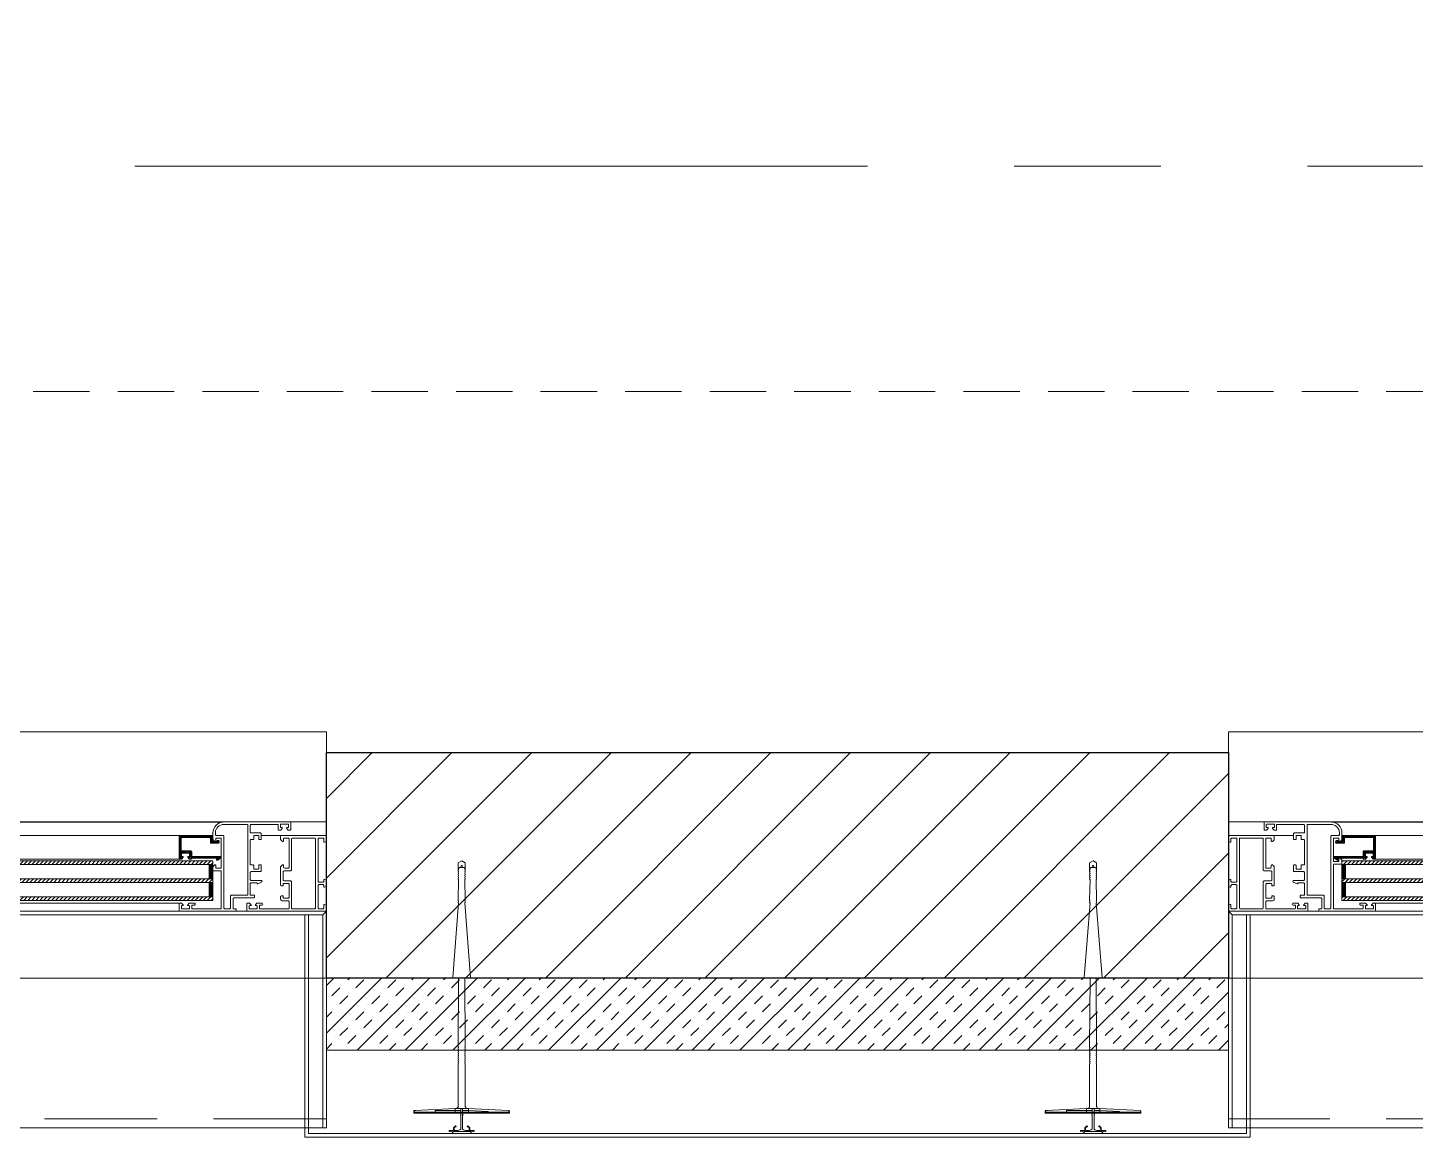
# Model space of a CAD drawing. Header units: centimetres. Extents: x 92587 to 105438, y -55119 to -48334.
# Drawn here: x 94951 to 95104.8, y -54205 to -54082 of the extents above; entities that cross this region are included whole.
import ezdxf

# ---------------------------------------------------------------- set-up
doc = ezdxf.new("R2010")
doc.units = ezdxf.units.CM
doc.header["$LTSCALE"] = 50
doc.header["$MEASUREMENT"] = 0
for name, pattern in [('AUSGEZOGEN', [0]), ('AXES', [2, 1.25, -0.25, 0.25, -0.25]), ('CACHE', [0.375, 0.25, -0.125]), ('CORNER', [20, 0, -20])]:
    doc.linetypes.add(name, pattern=pattern)
doc.layers.get('0').update_dxf_attribs({"color": 8})
doc.layers.add('AXES', color=10, linetype='AXES')
doc.layers.add('BORD', color=5, linetype='Continuous')
for name, color, linetype, lineweight in [('BETON CACHE', 4, 'CACHE', 5), ('CONSOLE ISOL.', 214, 'Continuous', 15), ('ISOLATION', 252, 'Continuous', 0), ('MACONNERIE COUPE', 7, 'Continuous', 30), ('MACONNERIE HACHURE', 253, 'Continuous', 13), ('WD_Corner', 154, 'Continuous', 5), ('WD_Dowel', 154, 'Continuous', 5), ('WD_Text_Legende', 154, 'AUSGEZOGEN', 5), ('WINDOWS', 21, 'Continuous', 5)]:
    doc.layers.add(name, color=color, linetype=linetype, lineweight=lineweight)
doc.layers.add('WD_Assist1', color=6, linetype='CORNER', lineweight=0, plot=False)
pattern_1 = [(135, (-46708.9128, -43852.52553), (-0.2209708691, -0.2209708691), [])]

# ---------------------------------------------------------------- blocks, each defined once
blk = doc.blocks.new('A$C1cd8c289')
at = {"layer": 'AXES', "lineweight": 5, "ltscale": 1.3}
blk.add_line((3195, -3235), (-1985, -3235), dxfattribs=at)
blk = doc.blocks.new('DRITARE POS 2')
at = {"layer": 'WINDOWS', "transparency": 33554559}
h = blk.add_hatch(dxfattribs=at)
h.set_pattern_fill('ANSI31', color=256, angle=450)
h.set_pattern_definition([(135, (-46708.71279, -43842.46996), (-0.08838834765, -0.08838834765), [])])
h.paths.add_polyline_path([(-1.74, -12.58), (-1.74, -12.64), (-2.09, -12.64, -0.414214), (-2.15, -12.58), (-2.15, -12.21, -0.247394), (-2.13, -12.16, 1.657435), (-2.37, -12.03), (-2.37, -12.77, 0.414214), (-2.28, -12.86), (-1.81, -12.86, -0.414214), (-1.72, -12.95), (-1.72, -16, -0.414214), (-1.81, -16.09), (-3.16, -16.09, -0.414214), (-3.22, -16.03), (-3.22, -15.03, 0.414214), (-3.31, -14.93), (-3.76, -14.93, -0.414214), (-3.82, -14.88), (-3.82, -11.74, 0.737396), (-3.99, -11.69), (-4.23, -12.04, 0.603122), (-4.15, -12.19), (-4.08, -12.19, -0.414214), (-4.02, -12.25), (-4.02, -14.93), (-4.06, -14.93, 0.414214), (-4.12, -14.99), (-4.12, -15.19, 0.250765), (-4.09, -15.24), (-3.92, -15.37, 0.599022), (-3.84, -15.33), (-3.84, -15.25, -0.414214), (-3.78, -15.19), (-3.52, -15.19, -0.414214), (-3.46, -15.25), (-3.46, -16, -0.414214), (-3.52, -16.05), (-3.78, -16.05, -0.414214), (-3.84, -16), (-3.84, -15.92, 0.599022), (-3.92, -15.88), (-4.09, -16.01, 0.250765), (-4.12, -16.05), (-4.12, -16.26, 0.414214), (-4.06, -16.31), (-1.55, -16.31, 0.414214), (-1.5, -16.26), (-1.5, -12.64), (-1.5, -12.58)])
at = {"layer": 'WINDOWS'}
h = blk.add_hatch(dxfattribs=at)
h.set_pattern_fill('ANSI31', color=140, scale=2.5, angle=450)
h.set_pattern_definition(pattern_1)
h.paths.add_polyline_path([(-8.71, -80.01), (-8.71, -12.58), (-8.31, -12.58), (-8.31, -80.01)])
h.paths.add_polyline_path([(-6.71, -80.01), (-6.71, -12.58), (-6.31, -12.58), (-6.31, -80.01)])
h.paths.add_polyline_path([(-4.71, -80.02), (-4.71, -12.58), (-4.31, -12.58), (-4.31, -80.02)])
at = {"layer": 'WINDOWS', "transparency": 33554559}
h = blk.add_hatch(dxfattribs=at)
h.set_pattern_fill('ANSI31', color=140, angle=450)
h.set_pattern_definition([(135, (-46708.90849, -43835.52553), (-0.08838834765, -0.08838834765), [])])
h.paths.add_polyline_path([(-6.71, -12.58), (-8.31, -12.58), (-8.31, -12.98), (-6.71, -12.98)])
h.paths.add_polyline_path([(-4.71, -12.58), (-6.31, -12.58), (-6.31, -12.98), (-4.71, -12.98)])
h.paths.add_polyline_path([(-6.71, -79.61), (-8.31, -79.61), (-8.31, -80.01), (-6.71, -80.01)])
h.paths.add_polyline_path([(-4.71, -79.61), (-6.31, -79.61), (-6.31, -80.01), (-4.71, -80.01)])
at = {"layer": 'WINDOWS'}
h = blk.add_hatch(dxfattribs=at)
h.set_pattern_fill('ANSI31', color=140, scale=2.5, angle=450)
h.set_pattern_definition(pattern_1)
h.paths.add_polyline_path([(-8.71, -100.09), (-8.71, -167.42), (-8.31, -167.42), (-8.31, -100.09)])
h.paths.add_polyline_path([(-6.71, -100.09), (-6.71, -167.42), (-6.31, -167.42), (-6.31, -100.09)])
h.paths.add_polyline_path([(-4.71, -100.09), (-4.71, -167.42), (-4.31, -167.42), (-4.31, -100.09)])
at = {"layer": 'WINDOWS', "transparency": 33554559}
h = blk.add_hatch(dxfattribs=at)
h.set_pattern_fill('ANSI31', color=140, angle=450)
h.set_pattern_definition([(135, (-46708.90849, -43869.52553), (-0.08838834765, -0.08838834765), [])])
h.paths.add_polyline_path([(-6.71, -167.42), (-8.31, -167.42), (-8.31, -167.02), (-6.71, -167.02)])
h.paths.add_polyline_path([(-4.71, -167.42), (-6.31, -167.42), (-6.31, -167.02), (-4.71, -167.02)])
h.paths.add_polyline_path([(-6.71, -100.49), (-8.31, -100.49), (-8.31, -100.09), (-6.71, -100.09)])
h.paths.add_polyline_path([(-4.71, -100.49), (-6.31, -100.49), (-6.31, -100.09), (-4.71, -100.09)])
h = blk.add_hatch(dxfattribs=at)
h.set_pattern_fill('ANSI31', color=256, angle=450)
h.set_pattern_definition([(135, (-46708.71279, -43862.46996), (-0.08838834765, -0.08838834765), [])])
h.paths.add_polyline_path([(-1.72, -167.05, -0.414214), (-1.81, -167.14), (-2.28, -167.14, 0.414214), (-2.37, -167.23), (-2.37, -167.97, 1.835735), (-2.15, -167.82), (-2.15, -167.36), (-1.74, -167.36), (-1.5, -167.42), (-1.5, -163.74, 0.414214), (-1.55, -163.69), (-4.06, -163.69, 0.414214), (-4.12, -163.74), (-4.12, -163.95, 0.250765), (-4.09, -163.99), (-3.92, -164.12, 0.599022), (-3.84, -164.08), (-3.84, -163.95), (-3.46, -163.95), (-3.46, -164.81), (-3.84, -164.81), (-3.84, -164.67, 0.649779), (-3.93, -164.63), (-4.1, -164.76, 0.212283), (-4.12, -164.81), (-4.12, -165.01, 0.414214), (-4.06, -165.07), (-4.02, -165.07), (-4.02, -167.81), (-4.15, -167.81, 0.603122), (-4.23, -167.96), (-3.99, -168.31, 0.737396), (-3.82, -168.26), (-3.82, -165.07), (-3.31, -165.07, 0.414214), (-3.22, -164.97), (-3.22, -163.91), (-1.81, -163.91, -0.414214), (-1.72, -164)])
at = {"layer": 'WINDOWS', "color": 165, "linetype": 'CACHE'}
blk.add_line((-32.9, -180), (-32.9, 0), dxfattribs=at)
at = {"layer": 'WINDOWS'}
for p, q in [((-1.5, -4.97), (-1.5, -7.22)), ((-9.9, -8.75), (-9.9, -10.08)), ((-0.01, -11.48), (0, -81.19)), ((-9.89, -16.28), (-9.89, -76.34)), ((-9, -16.26), (-9, -76.34)), ((-4.11, -76.33), (-4.12, -16.26)), ((-1.5, -16.26), (-1.49, -76.33)), ((-0.01, -168.52), (0, -98.92)), ((-9.89, -163.72), (-9.89, -103.78)), ((-9, -163.74), (-9, -103.78)), ((-4.11, -103.78), (-4.12, -163.74)), ((-1.5, -163.74), (-1.49, -103.78)), ((-9.9, -171.27), (-9.9, -169.89)), ((-1.5, -175.01), (-1.5, -172.75))]:
    blk.add_line(p, q, dxfattribs=at)
at = {"layer": 'WINDOWS', "color": 165}
for points in [[(-9.9, 0), (-9.9, -180), (-33.9, -180), (-33.9, 0)], [(-9.9, 0), (-33.9, 0), (-33.9, -0.4), (-10.3, -0.4)], [(-10.3, -179.6), (-10.3, -0.4), (-9.9, 0), (-9.9, -180)], [(0, 0), (0, -180), (10, -180), (10, 0)], [(-9.9, -180), (-33.9, -180), (-33.9, -179.6), (-10.3, -179.6)]]:
    blk.add_lwpolyline(points, close=True, dxfattribs=at)
at = {"layer": 'WINDOWS'}
for points in [[(-7.08, -5), (-7.02, -5.06, 0.198912), (-6.98, -5.08), (-4.97, -5.08, 0.198912), (-4.93, -5.06), (-4.78, -4.91, 0.198912), (-4.76, -4.87), (-4.76, -4.8, 0.414214), (-4.82, -4.74), (-5.01, -4.74, -0.340481), (-5.14, -4.65), (-5.14, -4.24, -0.414214), (-5.04, -4.14), (-1.87, -4.14, -0.414214), (-1.78, -4.24), (-1.78, -4.65, -0.414214), (-1.87, -4.74), (-2.09, -4.74, 0.414214), (-2.15, -4.8), (-2.15, -4.87, 0.198912), (-2.13, -4.91), (-1.98, -5.06, 0.198912), (-1.94, -5.08), (-1.55, -5.08, 0.414214), (-1.5, -5.02), (-1.5, -0.06, 0.414214), (-1.55, 0), (-2.13, 0, 0.322823), (-2.19, -0.04), (-2.24, -0.21, 0.511918), (-2.19, -0.28), (-1.87, -0.28, -0.414214), (-1.78, -0.37), (-1.78, -0.84, -0.414214), (-1.87, -0.93), (-6.57, -0.93, -0.414214), (-6.67, -0.84), (-6.67, -0.37, -0.414214), (-6.57, -0.28), (-6.44, -0.28, 0.511918), (-6.39, -0.21), (-6.45, -0.04, 0.322823), (-6.5, 0), (-7.12, 0, 0.322823), (-7.17, -0.04), (-7.23, -0.21, 0.511918), (-7.17, -0.28), (-7.04, -0.28, -0.414214), (-6.95, -0.37), (-6.95, -0.84, -0.414214), (-7.04, -0.93), (-9.52, -0.93, -0.414214), (-9.62, -0.84), (-9.62, -0.37, -0.414214), (-9.52, -0.28), (-9.21, -0.28, 0.511918), (-9.15, -0.21), (-9.21, -0.04, 0.322823), (-9.26, 0), (-9.84, 0, 0.414214), (-9.9, -0.06), (-9.9, -8.75, 0.414214), (-9.84, -8.81), (-9.06, -8.81, 0.414214), (-9, -8.75), (-9, -8.51, 0.250765), (-9.03, -8.47), (-9.19, -8.35, 0.599022), (-9.28, -8.4), (-9.28, -8.51, -0.414214), (-9.34, -8.57), (-9.6, -8.57, -0.414214), (-9.65, -8.51), (-9.65, -7.73, -0.414214), (-9.6, -7.67), (-9.34, -7.67, -0.414214), (-9.28, -7.73), (-9.28, -7.8, 0.599022), (-9.19, -7.85), (-9.03, -7.74, 0.250765), (-9, -7.69), (-9, -7.16, 1), (-9.21, -7.16), (-9.21, -7.37, -0.414214), (-9.26, -7.43), (-9.56, -7.43, -0.414214), (-9.62, -7.37), (-9.62, -4.2, -0.414214), (-9.56, -4.14), (-8.83, -4.14, -0.414214), (-8.74, -4.24), (-8.74, -4.89, 0.414214), (-8.55, -5.08), (-8.3, -5.08, 0.198912), (-8.26, -5.06), (-8.2, -5, 0.198912), (-8.18, -4.96), (-8.18, -4.85, 0.414214), (-8.24, -4.8), (-8.4, -4.8, -0.414214), (-8.46, -4.74), (-8.46, -4.24, -0.414214), (-8.37, -4.14), (-6.91, -4.14, -0.414214), (-6.82, -4.24), (-6.82, -4.74, -0.414214), (-6.87, -4.8), (-7.04, -4.8, 0.414214), (-7.1, -4.85), (-7.1, -4.96, 0.198912)], [(0, -4.01, 0.414214), (-0.06, -3.96), (-0.84, -3.96, 0.414214), (-0.9, -4.01), (-0.9, -4.22, 0.250765), (-0.88, -4.27), (-0.71, -4.4, 0.599022), (-0.62, -4.35), (-0.62, -4.26, -0.414214), (-0.56, -4.2), (-0.3, -4.2, -0.414214), (-0.25, -4.26), (-0.25, -5.04, -0.414214), (-0.3, -5.1), (-0.56, -5.1, -0.414214), (-0.62, -5.04), (-0.62, -4.95, 0.599022), (-0.71, -4.9), (-0.88, -5.03, 0.250765), (-0.9, -5.08), (-0.9, -5.28, 0.414214), (-0.84, -5.34), (-0.34, -5.34, -0.414214), (-0.28, -5.39), (-0.28, -8.34, -0.414214), (-0.38, -8.44), (-1.12, -8.44, -0.414214), (-1.22, -8.34), (-1.22, -7.32, 0.414214), (-1.31, -7.22), (-1.87, -7.22, 0.414214), (-1.96, -7.32), (-1.96, -7.45, 0.414214), (-1.91, -7.5), (-1.55, -7.5, -0.414214), (-1.5, -7.56), (-1.5, -8.01, -0.414214), (-1.55, -8.06), (-1.91, -8.06, 0.414214), (-1.96, -8.12), (-1.96, -8.38, -0.414214), (-2.02, -8.44), (-4.71, -8.44, -0.414214), (-4.76, -8.38), (-4.76, -8.12, 0.414214), (-4.82, -8.06), (-5.17, -8.06, -0.414214), (-5.23, -8.01), (-5.23, -7.56, -0.414214), (-5.17, -7.5), (-4.82, -7.5, 0.414214), (-4.76, -7.45), (-4.76, -7.32, 0.414214), (-4.86, -7.22), (-5.42, -7.22, 0.414214), (-5.51, -7.32), (-5.51, -8.34, -0.414214), (-5.6, -8.44), (-6.39, -8.44, -0.414214), (-6.48, -8.34), (-6.48, -7.22, 0.809546), (-6.66, -7.19), (-6.85, -7.61, 0.543142), (-6.8, -7.69, -0.414214), (-6.74, -7.75), (-6.74, -8.34, -0.414214), (-6.84, -8.44), (-8.07, -8.44, -0.414214), (-8.12, -8.38), (-8.12, -8.03, 0.414214), (-8.18, -7.97), (-8.35, -7.97, 0.414214), (-8.4, -8.03), (-8.4, -10.25, -0.414214), (-8.5, -10.34), (-9.56, -10.34, -0.414214), (-9.62, -10.29), (-9.62, -10.08, 0.414214), (-9.67, -10.02), (-9.84, -10.02, 0.414214), (-9.9, -10.08), (-9.9, -16.26, 0.414214), (-9.84, -16.31), (-9.06, -16.31, 0.414214), (-9, -16.26), (-9, -16.05, 0.250765), (-9.03, -16.01), (-9.19, -15.88, 0.599022), (-9.28, -15.92), (-9.28, -16.02, -0.414214), (-9.34, -16.07), (-9.6, -16.07, -0.414214), (-9.65, -16.02), (-9.65, -15.23, -0.414214), (-9.6, -15.18), (-9.34, -15.18, -0.414214), (-9.28, -15.23), (-9.28, -15.33, 0.599022), (-9.19, -15.37), (-9.03, -15.24, 0.250765), (-9, -15.19), (-9, -14.62, 0.414214), (-9.06, -14.56), (-9.15, -14.56, 0.414214), (-9.21, -14.62), (-9.21, -14.88, -0.414214), (-9.26, -14.93), (-9.56, -14.93, -0.414214), (-9.62, -14.88), (-9.62, -11.7, -0.414214), (-9.56, -11.65), (-4.73, -11.65, -0.414214), (-4.68, -11.7), (-4.68, -12.53, 0.414214), (-4.62, -12.58), (-4.23, -12.58, 0.198912), (-4.19, -12.56), (-4.04, -12.41, 0.198912), (-4.02, -12.37), (-4.02, -12.3, 0.414214), (-4.08, -12.25), (-4.3, -12.25, -0.414214), (-4.4, -12.15), (-4.4, -11.74, -0.414214), (-4.3, -11.65), (-1.87, -11.65, -0.414214), (-1.78, -11.74), (-1.78, -12.15, -0.414214), (-1.87, -12.25), (-2.09, -12.25, 0.414214), (-2.15, -12.3), (-2.15, -12.37, 0.198912), (-2.13, -12.41), (-1.98, -12.56, 0.198912), (-1.94, -12.58), (-1.22, -12.58, 0.414214), (0, -11.37)], [(-1.5, -12.21, 0.414214), (-1.4, -12.3), (-1.18, -12.3), (-1.18, -12.3, 0.414214), (-0.28, -11.37), (-0.28, -8.77, 0.414214), (-0.34, -8.72), (-8.07, -8.72, 0.414214), (-8.12, -8.77), (-8.12, -10.53, -0.414214), (-8.22, -10.62), (-9.52, -10.62, 0.414214), (-9.62, -10.71), (-9.62, -11.27, 0.414214), (-9.52, -11.37), (-1.59, -11.37, -0.414214), (-1.5, -11.46)], [(-1.74, -12.64), (-2.09, -12.64, -0.414214), (-2.15, -12.58), (-2.15, -12.21, -0.247394), (-2.13, -12.16, 1.657435), (-2.37, -12.03), (-2.37, -12.77, 0.414214), (-2.28, -12.86), (-1.81, -12.86, -0.414214), (-1.72, -12.95), (-1.72, -16, -0.414214), (-1.81, -16.09), (-3.16, -16.09, -0.414214), (-3.22, -16.03), (-3.22, -15.03, 0.414214), (-3.31, -14.93), (-3.76, -14.93, -0.414214), (-3.82, -14.88), (-3.82, -11.74, 0.737396), (-3.99, -11.69), (-4.23, -12.04, 0.603122), (-4.15, -12.19), (-4.08, -12.19, -0.414214), (-4.02, -12.25), (-4.02, -14.93), (-4.06, -14.93, 0.414214), (-4.12, -14.99), (-4.12, -15.19, 0.250765), (-4.09, -15.24), (-3.92, -15.37, 0.599022), (-3.84, -15.33), (-3.84, -15.25, -0.414214), (-3.78, -15.19), (-3.52, -15.19, -0.414214), (-3.46, -15.25), (-3.46, -16, -0.414214), (-3.52, -16.05), (-3.78, -16.05, -0.414214), (-3.84, -16), (-3.84, -15.92, 0.599022), (-3.92, -15.88), (-4.09, -16.01, 0.250765), (-4.12, -16.05), (-4.12, -16.26, 0.414214), (-4.06, -16.31), (-1.55, -16.31, 0.414214), (-1.5, -16.26), (-1.5, -12.64), (-1.5, -12.58), (-1.74, -12.58)], [(0, -175.99, -0.414214), (-0.06, -176.04), (-0.84, -176.04, -0.414214), (-0.9, -175.99), (-0.9, -175.78, -0.250765), (-0.88, -175.73), (-0.71, -175.6, -0.599022), (-0.62, -175.65), (-0.62, -175.74, 0.414214), (-0.56, -175.8), (-0.3, -175.8, 0.414214), (-0.25, -175.74), (-0.25, -174.96, 0.414214), (-0.3, -174.9), (-0.56, -174.9, 0.414214), (-0.62, -174.96), (-0.62, -175.05, -0.599022), (-0.71, -175.1), (-0.88, -174.97, -0.250765), (-0.9, -174.92), (-0.9, -174.72, -0.414214), (-0.84, -174.66), (-0.34, -174.66, 0.414214), (-0.28, -174.61), (-0.28, -171.66, 0.414214), (-0.38, -171.56), (-1.12, -171.56, 0.414214), (-1.22, -171.66), (-1.22, -172.68, -0.414214), (-1.31, -172.78), (-1.87, -172.78, -0.414214), (-1.96, -172.68), (-1.96, -172.55, -0.414214), (-1.91, -172.5), (-1.55, -172.5, 0.414214), (-1.5, -172.44), (-1.5, -171.99, 0.414214), (-1.55, -171.94), (-1.91, -171.94, -0.414214), (-1.96, -171.88), (-1.96, -171.62, 0.414214), (-2.02, -171.56), (-4.71, -171.56, 0.414214), (-4.76, -171.62), (-4.76, -171.88, -0.414214), (-4.82, -171.94), (-5.17, -171.94, 0.414214), (-5.23, -171.99), (-5.23, -172.44, 0.414214), (-5.17, -172.5), (-4.82, -172.5, -0.414214), (-4.76, -172.55), (-4.76, -172.68, -0.414214), (-4.86, -172.78), (-5.42, -172.78, -0.414214), (-5.51, -172.68), (-5.51, -171.66, 0.414214), (-5.6, -171.56), (-6.39, -171.56, 0.414214), (-6.48, -171.66), (-6.48, -172.78, -0.809546), (-6.66, -172.81), (-6.85, -172.39, -0.543142), (-6.8, -172.31, 0.414214), (-6.74, -172.25), (-6.74, -171.66, 0.414214), (-6.84, -171.56), (-8.07, -171.56, 0.414214), (-8.12, -171.62), (-8.12, -171.97, -0.414214), (-8.18, -172.03), (-8.35, -172.03, -0.414214), (-8.4, -171.97), (-8.4, -169.75, 0.414214), (-8.5, -169.66), (-9.56, -169.66, 0.414214), (-9.62, -169.71), (-9.62, -169.92, -0.414214), (-9.67, -169.98), (-9.84, -169.98, -0.414214), (-9.9, -169.92), (-9.9, -163.74, -0.414214), (-9.84, -163.69), (-9.06, -163.69, -0.414214), (-9, -163.74), (-9, -163.95, -0.250765), (-9.03, -163.99), (-9.19, -164.12, -0.599022), (-9.28, -164.08), (-9.28, -163.98, 0.414214), (-9.34, -163.93), (-9.6, -163.93, 0.414214), (-9.65, -163.98), (-9.65, -164.77, 0.414214), (-9.6, -164.82), (-9.34, -164.82, 0.414214), (-9.28, -164.77), (-9.28, -164.67, -0.599022), (-9.19, -164.63), (-9.03, -164.76, -0.250765), (-9, -164.81), (-9, -165.38, -0.414214), (-9.06, -165.44), (-9.15, -165.44, -0.414214), (-9.21, -165.38), (-9.21, -165.12, 0.414214), (-9.26, -165.07), (-9.56, -165.07, 0.414214), (-9.62, -165.12), (-9.62, -168.3, 0.414214), (-9.56, -168.35), (-5.47, -168.35, 0.414214), (-5.42, -168.3), (-5.42, -167.47, -0.414214), (-5.36, -167.42), (-4.97, -167.42, -0.198912), (-4.93, -167.44), (-4.78, -167.59, -0.198912), (-4.76, -167.63), (-4.76, -167.7, -0.414214), (-4.82, -167.75), (-5.04, -167.75, 0.414214), (-5.14, -167.85), (-5.14, -168.26, 0.414214), (-5.04, -168.35), (-1.87, -168.35, 0.414214), (-1.78, -168.26), (-1.78, -167.85, 0.414214), (-1.87, -167.75), (-2.09, -167.75, -0.414214), (-2.15, -167.7), (-2.15, -167.63, -0.198912), (-2.13, -167.59), (-1.98, -167.44, -0.198912), (-1.94, -167.42), (-1.22, -167.42, -0.414214), (0, -168.63)], [(-1.74, -167.36), (-2.09, -167.36, 0.414214), (-2.15, -167.42), (-2.15, -167.79, 0.247394), (-2.13, -167.84, -1.657435), (-2.37, -167.97), (-2.37, -167.23, -0.414214), (-2.28, -167.14), (-1.81, -167.14, 0.414214), (-1.72, -167.05), (-1.72, -164, 0.414214), (-1.81, -163.91), (-3.16, -163.91, 0.414214), (-3.22, -163.97), (-3.22, -164.97, -0.414214), (-3.31, -165.07), (-3.76, -165.07, 0.414214), (-3.82, -165.12), (-3.82, -168.26, -0.737396), (-3.99, -168.31), (-4.23, -167.96, -0.603122), (-4.15, -167.81), (-4.08, -167.81, 0.414214), (-4.02, -167.75), (-4.02, -165.07), (-4.06, -165.07, -0.414214), (-4.12, -165.01), (-4.12, -164.81, -0.250765), (-4.09, -164.76), (-3.92, -164.63, -0.599022), (-3.84, -164.67), (-3.84, -164.75, 0.414214), (-3.78, -164.81), (-3.52, -164.81, 0.414214), (-3.46, -164.75), (-3.46, -164, 0.414214), (-3.52, -163.95), (-3.78, -163.95, 0.414214), (-3.84, -164), (-3.84, -164.08, -0.599022), (-3.92, -164.12), (-4.09, -163.99, -0.250765), (-4.12, -163.95), (-4.12, -163.74, -0.414214), (-4.06, -163.69), (-1.55, -163.69, -0.414214), (-1.5, -163.74), (-1.5, -167.36), (-1.5, -167.42), (-1.74, -167.42)], [(-1.5, -167.79, -0.414214), (-1.4, -167.7), (-1.18, -167.7), (-1.18, -167.7, -0.414214), (-0.28, -168.63), (-0.28, -171.23, -0.414214), (-0.34, -171.28), (-8.07, -171.28, -0.414214), (-8.12, -171.23), (-8.12, -169.47, 0.414214), (-8.22, -169.38), (-9.52, -169.38, -0.414214), (-9.62, -169.29), (-9.62, -168.73, -0.414214), (-9.52, -168.63), (-1.59, -168.63, 0.414214), (-1.5, -168.54)], [(-7.08, -175), (-7.02, -174.94, -0.198912), (-6.98, -174.92), (-4.97, -174.92, -0.198912), (-4.93, -174.94), (-4.78, -175.09, -0.198912), (-4.76, -175.13), (-4.76, -175.2, -0.414214), (-4.82, -175.26), (-5.01, -175.26, 0.340481), (-5.14, -175.35), (-5.14, -175.76, 0.414214), (-5.04, -175.86), (-1.87, -175.86, 0.414214), (-1.78, -175.76), (-1.78, -175.35, 0.414214), (-1.87, -175.26), (-2.09, -175.26, -0.414214), (-2.15, -175.2), (-2.15, -175.13, -0.198912), (-2.13, -175.09), (-1.98, -174.94, -0.198912), (-1.94, -174.92), (-1.55, -174.92, -0.414214), (-1.5, -174.98), (-1.5, -179.94, -0.414214), (-1.55, -180), (-2.13, -180, -0.322823), (-2.19, -179.96), (-2.24, -179.79, -0.511918), (-2.19, -179.72), (-1.87, -179.72, 0.414214), (-1.78, -179.63), (-1.78, -179.16, 0.414214), (-1.87, -179.07), (-6.57, -179.07, 0.414214), (-6.67, -179.16), (-6.67, -179.63, 0.414214), (-6.57, -179.72), (-6.44, -179.72, -0.511918), (-6.39, -179.79), (-6.45, -179.96, -0.322823), (-6.5, -180), (-7.12, -180, -0.322823), (-7.17, -179.96), (-7.23, -179.79, -0.511918), (-7.17, -179.72), (-7.04, -179.72, 0.414214), (-6.95, -179.63), (-6.95, -179.16, 0.414214), (-7.04, -179.07), (-9.52, -179.07, 0.414214), (-9.62, -179.16), (-9.62, -179.63, 0.414214), (-9.52, -179.72), (-9.21, -179.72, -0.511918), (-9.15, -179.79), (-9.21, -179.96, -0.322823), (-9.26, -180), (-9.84, -180, -0.414214), (-9.9, -179.94), (-9.9, -171.25, -0.414214), (-9.84, -171.19), (-9.06, -171.19, -0.414214), (-9, -171.25), (-9, -171.49, -0.250765), (-9.03, -171.53), (-9.19, -171.65, -0.599022), (-9.28, -171.6), (-9.28, -171.49, 0.414214), (-9.34, -171.43), (-9.6, -171.43, 0.414214), (-9.65, -171.49), (-9.65, -172.27, 0.414214), (-9.6, -172.33), (-9.34, -172.33, 0.414214), (-9.28, -172.27), (-9.28, -172.2, -0.599022), (-9.19, -172.15), (-9.03, -172.26, -0.250765), (-9, -172.31), (-9, -172.84, -1), (-9.21, -172.84), (-9.21, -172.63, 0.414214), (-9.26, -172.57), (-9.56, -172.57, 0.414214), (-9.62, -172.63), (-9.62, -175.8, 0.414214), (-9.56, -175.86), (-8.83, -175.86, 0.414214), (-8.74, -175.76), (-8.74, -175.11, -0.414214), (-8.55, -174.92), (-8.3, -174.92, -0.198912), (-8.26, -174.94), (-8.2, -175, -0.198912), (-8.18, -175.04), (-8.18, -175.15, -0.414214), (-8.24, -175.2), (-8.4, -175.2, 0.414214), (-8.46, -175.26), (-8.46, -175.76, 0.414214), (-8.37, -175.86), (-6.91, -175.86, 0.414214), (-6.82, -175.76), (-6.82, -175.26, 0.414214), (-6.87, -175.2), (-7.04, -175.2, -0.414214), (-7.1, -175.15), (-7.1, -175.04, -0.198912)]]:
    blk.add_lwpolyline(points, format="xyb", close=True, dxfattribs=at)
for points in [[(-9.9, -180), (-9.9, 0), (0, 0), (0, -180)], [(-1.78, -1.27), (-1.83, -1.21), (-9.56, -1.21), (-9.62, -1.27), (-9.62, -3.81), (-9.56, -3.86), (-6.63, -3.86), (-6.54, -3.96), (-6.54, -4.7), (-6.44, -4.8), (-5.51, -4.8), (-5.42, -4.7), (-5.42, -3.96), (-5.32, -3.86), (-1.83, -3.86), (-1.78, -3.81)], [(-1.78, -178.73), (-1.83, -178.79), (-9.56, -178.79), (-9.62, -178.73), (-9.62, -176.19), (-9.56, -176.14), (-6.63, -176.14), (-6.54, -176.04), (-6.54, -175.3), (-6.44, -175.2), (-5.51, -175.2), (-5.42, -175.3), (-5.42, -176.04), (-5.32, -176.14), (-1.83, -176.14), (-1.78, -176.19)]]:
    blk.add_lwpolyline(points, close=True, dxfattribs=at)
at = {"layer": 'WINDOWS', "color": 140}
for points in [[(-8.71, -80.01), (-8.71, -12.58), (-8.31, -12.58), (-8.31, -80.01)], [(-6.71, -12.58), (-8.31, -12.58), (-8.31, -12.98), (-6.71, -12.98)], [(-6.71, -80.01), (-6.71, -12.58), (-6.31, -12.58), (-6.31, -80.01)], [(-4.71, -12.58), (-6.31, -12.58), (-6.31, -12.98), (-4.71, -12.98)], [(-4.71, -80.02), (-4.71, -12.58), (-4.31, -12.58), (-4.31, -80.02)], [(-8.71, -100.09), (-8.71, -167.42), (-8.31, -167.42), (-8.31, -100.09)], [(-6.71, -100.09), (-6.71, -167.42), (-6.31, -167.42), (-6.31, -100.09)], [(-4.71, -100.09), (-4.71, -167.42), (-4.31, -167.42), (-4.31, -100.09)], [(-6.71, -167.42), (-8.31, -167.42), (-8.31, -167.02), (-6.71, -167.02)], [(-4.71, -167.42), (-6.31, -167.42), (-6.31, -167.02), (-4.71, -167.02)]]:
    blk.add_lwpolyline(points, close=True, dxfattribs=at)
blk = doc.blocks.new('ankeri')
at = {"layer": 'WD_Assist1'}
for p, q in [((-2.32, 5.2), (-2.54, 0.59)), ((-2.22, 5.3), (-2.32, 5.2)), ((-2, 5.3), (-2.22, 5.3)), ((-2, -5.3), (-2, 5.3)), ((-29.75, 0.39), (-30, 0)), ((-30, 0), (-29.75, -0.39)), ((-2.76, 0.39), (-29.75, 0.39)), ((-2.54, 0.59), (-2.76, 0.39)), ((-29.75, -0.39), (-2.76, -0.39)), ((-2.76, -0.39), (-2.54, -0.59)), ((-2.54, -0.59), (-2.32, -5.2)), ((-2.32, -5.2), (-2.22, -5.3)), ((-2.22, -5.3), (-2, -5.3))]:
    blk.add_line(p, q, dxfattribs=at)
at = {"layer": 'WD_Corner', "lineweight": 5}
blk.add_lwpolyline([(-2, 0.1), (-1.85, 0.1, -1), (-1.75, 0.1), (-0.25, 0.1, 0.185242), (-0.1, 0.55), (-0.1, 0.72), (-0.15, 0.73), (-0.15, 0.74), (-0.1, 0.75), (-0.1, 0.85), (-0.3, 0.85), (-0.3, 0.8), (-0.32, 0.8), (-0.33, 0.85), (-0.38, 0.85), (-0.5, 0.73), (-0.47, 0.68), (-0.48, 0.68), (-0.53, 0.7), (-0.54, 0.69), (-0.51, 0.65), (-0.54, 0.62), (-0.61, 0.69), (-0.4, 0.9), (-0.1, 0.9), (-0.1, 1.4), (0, 1.4), (0.05, 1.2), (0, 1.2), (0.05, 1.1), (0, 1.1), (0.25, 1), (0, 1), (0, -1), (0.25, -1), (0, -1.1), (0.05, -1.1), (0, -1.2), (0.05, -1.2), (0, -1.4), (-0.1, -1.4), (-0.1, -0.9), (-0.4, -0.9), (-0.61, -0.69), (-0.54, -0.62), (-0.51, -0.65), (-0.54, -0.69), (-0.53, -0.7), (-0.48, -0.68), (-0.47, -0.68), (-0.5, -0.73), (-0.38, -0.85), (-0.33, -0.85), (-0.32, -0.8), (-0.3, -0.8), (-0.3, -0.85), (-0.1, -0.85), (-0.1, -0.75), (-0.15, -0.74), (-0.15, -0.73), (-0.1, -0.72), (-0.1, -0.55, 0.185242), (-0.25, -0.1), (-1.75, -0.1, -1), (-1.85, -0.1), (-2, -0.1)], format="xyb", close=True, dxfattribs=at)
at = {"layer": 'WD_Dowel'}
for p, q in [((-2.32, 5.2), (-2.54, 0.74)), ((-2, 5.3), (-2.22, 5.3)), ((-2.11, 5.3), (-2.11, -5.3)), ((-2, 5.3), (-2, -5.3)), ((-2.11, 2.94), (-2.32, 2.94)), ((-2.32, 2.94), (-2.32, 0.74)), ((-29.75, 0.39), (-30, 0)), ((-30, 0), (-29.75, -0.39)), ((-28.88, 0.39), (-29.75, 0.39)), ((-29.47, 0.05), (-29.25, 0.09)), ((-29.47, 0.05), (-29.47, -0.05)), ((-29.25, 0.29), (-29.04, 0.37)), ((-29.25, 0.29), (-29.25, -0.29)), ((-28.88, 0.39), (-29.04, 0.34)), ((-29.04, 0.34), (-29.04, 0.37)), ((-28.82, 0.39), (-28.88, 0.39)), ((-28.82, 0.39), (-28.82, 0.34)), ((-28.82, 0.34), (-28.66, 0.39)), ((-28.61, 0.39), (-28.66, 0.39)), ((-28.61, 0.39), (-28.66, 0.39)), ((-28.61, 0.39), (-28.61, 0.34)), ((-28.61, 0.34), (-28.44, 0.39)), ((-28.39, 0.39), (-28.44, 0.39)), ((-28.39, 0.39), (-28.39, 0.34)), ((-28.39, 0.34), (-28.23, 0.39)), ((-28.17, 0.39), (-28.23, 0.39)), ((-28.17, 0.39), (-28.17, 0.34)), ((-28.17, 0.34), (-28.01, 0.39)), ((-27.96, 0.39), (-28.01, 0.39)), ((-27.96, 0.39), (-27.96, 0.34)), ((-27.96, 0.34), (-25.61, 0.39)), ((-25.56, 0.39), (-25.61, 0.39)), ((-25.56, 0.39), (-25.56, 0.34)), ((-25.56, 0.34), (-25.4, 0.39)), ((-25.34, 0.39), (-25.4, 0.39)), ((-25.34, 0.34), (-17.05, 0.99)), ((-25.34, 0.39), (-25.34, 0.34)), ((-17, 0.99), (-17.05, 0.99)), ((-17, 0.99), (-17, 0.34)), ((-17, 0.34), (-9.36, 0.39)), ((-9.3, 0.39), (-9.36, 0.39)), ((-9.3, 0.39), (-9.3, 0.34)), ((-9.3, 0.34), (-9.14, 0.39)), ((-9.09, 0.39), (-9.14, 0.39)), ((-9.09, 0.39), (-9.09, 0.34)), ((-9.09, 0.34), (-8.93, 0.39)), ((-8.87, 0.39), (-8.93, 0.39)), ((-8.87, 0.39), (-8.87, 0.34)), ((-8.87, 0.34), (-8.71, 0.39)), ((-8.66, 0.39), (-8.71, 0.39)), ((-8.66, 0.39), (-8.66, 0.34)), ((-8.66, 0.34), (-8.5, 0.39)), ((-8.44, 0.39), (-8.5, 0.39)), ((-8.44, 0.39), (-8.44, 0.34)), ((-8.44, 0.34), (-8.28, 0.39)), ((-8.23, 0.39), (-8.28, 0.39)), ((-8.23, 0.39), (-8.23, 0.34)), ((-8.23, 0.34), (-8.06, 0.39)), ((-8.01, 0.39), (-8.06, 0.39)), ((-8.01, 0.39), (-8.01, 0.34)), ((-8.01, 0.34), (-7.85, 0.39)), ((-7.79, 0.39), (-7.85, 0.39)), ((-7.79, 0.39), (-7.79, 0.34)), ((-7.79, 0.34), (-7.63, 0.39)), ((-7.58, 0.39), (-7.63, 0.39)), ((-7.58, 0.39), (-7.58, 0.34)), ((-7.58, 0.34), (-7.42, 0.39)), ((-7.42, 0.39), (-2.76, 0.39)), ((-2.54, 0.74), (-2.54, -0.74)), ((-2.54, 0.74), (-2.11, 0.74)), ((-2.11, 0.1), (-2.54, 0.1)), ((-2.32, 0.1), (-2.32, 0.74)), ((-29.75, -0.39), (-28.88, -0.39)), ((-29.25, -0.1), (-29.47, -0.05)), ((-29.25, -0.29), (-29.04, -0.37)), ((-29.04, -0.37), (-29.04, -0.34)), ((-29.04, -0.34), (-28.88, -0.39)), ((-28.82, -0.39), (-28.88, -0.39)), ((-28.82, -0.39), (-28.82, -0.34)), ((-28.82, -0.34), (-28.66, -0.39)), ((-28.61, -0.39), (-28.66, -0.39)), ((-28.61, -0.39), (-28.61, -0.34)), ((-28.61, -0.34), (-28.44, -0.39)), ((-28.39, -0.39), (-28.44, -0.39)), ((-28.39, -0.39), (-28.39, -0.34)), ((-28.39, -0.34), (-28.23, -0.39)), ((-28.17, -0.39), (-28.23, -0.39)), ((-28.17, -0.39), (-28.17, -0.34)), ((-28.17, -0.34), (-28.01, -0.39)), ((-27.96, -0.39), (-28.01, -0.39)), ((-27.96, -0.39), (-27.96, -0.34)), ((-27.96, -0.34), (-25.61, -0.39)), ((-25.56, -0.39), (-25.61, -0.39)), ((-25.56, -0.39), (-25.56, -0.34)), ((-25.56, -0.34), (-25.4, -0.39)), ((-25.34, -0.39), (-25.4, -0.39)), ((-25.34, -0.39), (-25.34, -0.34)), ((-25.34, -0.34), (-17.05, -0.99)), ((-17, -0.99), (-17.05, -0.99)), ((-17, -0.99), (-17, -0.34)), ((-17, -0.34), (-9.36, -0.39)), ((-9.3, -0.39), (-9.36, -0.39)), ((-9.3, -0.39), (-9.3, -0.34)), ((-9.3, -0.34), (-9.14, -0.39)), ((-9.09, -0.39), (-9.14, -0.39)), ((-9.09, -0.39), (-9.09, -0.34)), ((-9.09, -0.34), (-8.93, -0.39)), ((-8.87, -0.39), (-8.93, -0.39)), ((-8.87, -0.39), (-8.87, -0.34)), ((-8.87, -0.34), (-8.71, -0.39)), ((-8.66, -0.39), (-8.71, -0.39)), ((-8.66, -0.39), (-8.66, -0.34)), ((-8.66, -0.34), (-8.5, -0.39)), ((-8.44, -0.39), (-8.5, -0.39)), ((-8.44, -0.39), (-8.44, -0.34)), ((-8.44, -0.34), (-8.28, -0.39)), ((-8.23, -0.39), (-8.28, -0.39)), ((-8.23, -0.39), (-8.23, -0.34)), ((-8.23, -0.34), (-8.06, -0.39)), ((-8.01, -0.39), (-8.06, -0.39)), ((-8.01, -0.39), (-8.01, -0.34)), ((-8.01, -0.34), (-7.85, -0.39)), ((-7.79, -0.39), (-7.85, -0.39)), ((-7.79, -0.39), (-7.79, -0.34)), ((-7.79, -0.34), (-7.63, -0.39)), ((-7.58, -0.39), (-7.63, -0.39)), ((-7.58, -0.39), (-7.58, -0.34)), ((-7.58, -0.34), (-7.42, -0.39)), ((-7.42, -0.39), (-2.76, -0.39)), ((-2.11, -0.1), (-2.54, -0.1)), ((-2.54, -0.74), (-2.11, -0.74)), ((-2.54, -0.74), (-2.32, -5.2)), ((-2.32, -0.74), (-2.32, -0.1)), ((-2.22, -2.94), (-2.32, -0.74)), ((-2.11, -2.94), (-2.22, -2.94)), ((-2, -5.3), (-2.22, -5.3))]:
    blk.add_line(p, q, dxfattribs=at)
for centre, major_axis, start_param, end_param in [((-2.22, 5.2), (0.108, 0), 1.570796, 3.141593), ((-2.76, 0.59), (0.216, 0), -1.570795, 0), ((-2.76, -0.59), (-0.216, 0), 3.141593, 4.712389), ((-2.22, -5.2), (0.108, 0), 3.141593, 4.712389)]:
    blk.add_ellipse(centre, major_axis=major_axis, ratio=0.909091, start_param=start_param, end_param=end_param, dxfattribs=at)

msp = doc.modelspace()

# ---------------------------------------------------------------- hatches: boundary and pattern name
at = {"layer": 'ISOLATION', "transparency": 33554687}
h = msp.add_hatch(dxfattribs=at)
h.set_pattern_fill('INSUL', color=256, scale=10, angle=45)
h.set_pattern_definition([(45, (95325.019, -52616.9036), (-2.65165, 2.65165), []), (45, (95324.1353, -52616.0197), (-2.65165, 2.65165), [1.25, -1.25]), (45, (95323.2514, -52615.136), (-2.65165, 2.65165), [1.25, -1.25])])
h.paths.add_polyline_path([(94984.11, -54195.36), (95084.11, -54195.36), (95084.11, -54187.36), (94984.11, -54187.36)])
at = {"layer": 'MACONNERIE HACHURE'}
h = msp.add_hatch(dxfattribs=at)
h.set_pattern_fill('ANSI31', color=256, scale=50, style=0)
h.set_pattern_definition([(45, (845.911, 6550.742), (-4.41941738, 4.41941738), [])])
h.paths.add_polyline_path([(96464.11, -53567.36), (96464.11, -53736.36), (96392.11, -53736.36), (96392.11, -53757.36), (96414.11, -53757.36), (96414.11, -53762.36), (96234.11, -53762.36), (96234.11, -53750.36), (96284.11, -53750.36), (96284.11, -53577.36), (96306.11, -53577.36), (96306.11, -53589.36), (96296.11, -53589.36), (96296.11, -53750.36), (96387.11, -53750.36), (96387.11, -53731.36), (96444.11, -53731.36), (96444.11, -53589.36), (96388.11, -53589.36), (96388.11, -53577.36), (96452.11, -53577.36), (96452.11, -53567.36)])
h.paths.add_polyline_path([(95894.28, -52902.36), (95944.11, -52902.36), (95944.11, -52942.36), (95894.28, -52942.36)])
h.paths.add_polyline_path([(95734.11, -52902.36), (95774.11, -52902.36), (95774.11, -52942.36), (95734.11, -52942.36)])
h.paths.add_polyline_path([(95874.11, -52547.36), (95964.11, -52547.36), (95964.11, -52607.36), (96117.11, -52607.36), (96117.11, -52547.36), (96129.11, -52547.36), (96129.11, -52667.36), (96109.11, -52667.36), (96109.11, -52632.36), (95944.11, -52632.36), (95944.11, -52583.36), (95874.11, -52583.36), (95874.11, -52632.36), (95839.11, -52632.36), (95839.11, -52612.36), (95849.11, -52612.36), (95849.11, -52562.36), (95874.11, -52562.36), (95874.11, -52578.36), (95944.11, -52578.36), (95944.11, -52552.36), (95874.11, -52552.36)])
h.paths.add_polyline_path([(96444.11, -54162.36), (96344.11, -54162.36), (96344.11, -54187.36), (96444.11, -54187.36)])
h.paths.add_polyline_path([(96679.11, -52154.25), (96704.11, -52154.25), (96704.11, -52107.36), (96679.11, -52107.36)])
h.paths.add_polyline_path([(96679.11, -54052.36), (96704.11, -54052.36), (96704.11, -54072.36), (96679.11, -54072.36)])
h.paths.add_polyline_path([(95996.61, -52902.36), (95979.11, -52902.36), (95979.11, -52922.36), (95996.61, -52922.36)])
h.paths.add_polyline_path([(96319.11, -52789.36), (96329.11, -52789.36), (96329.11, -52777.36), (96289.11, -52777.36), (96289.11, -52789.36), (96299.11, -52789.36), (96299.11, -53107.36), (96129.11, -53107.36), (96129.11, -52789.36), (96207.12, -52789.36), (96207.12, -52777.36), (96129.11, -52777.36), (96129.11, -52767.36), (96109.11, -52767.36), (96109.11, -52902.36), (96096.61, -52902.36), (96096.61, -52922.36), (96109.11, -52922.36), (96109.11, -53137.36), (96130.11, -53137.36), (96130.11, -53467.36), (96228.12, -53467.36), (96228.12, -53455.36), (96150.11, -53455.36), (96150.11, -53137.36), (96320.11, -53137.36), (96320.11, -53455.36), (96310.11, -53455.36), (96310.11, -53467.36), (96350.11, -53467.36), (96350.11, -53455.36), (96340.11, -53455.36), (96340.11, -53137.36), (96679.11, -53137.36), (96679.11, -53182.36), (96704.11, -53182.36), (96704.11, -53132.36), (96814.11, -53132.36), (96814.11, -53112.36), (96704.11, -53112.36), (96704.11, -53062.36), (96679.11, -53062.36), (96679.11, -53107.36), (96319.11, -53107.36)])
h.paths.add_polyline_path([(96487.11, -53762.36), (96487.11, -53742.36), (96789.11, -53742.36), (96789.11, -53677.36), (96814.11, -53677.36), (96814.11, -53767.36), (96704.11, -53767.36), (96704.11, -53782.36), (96679.11, -53782.36), (96679.11, -53762.36)])
h.paths.add_polyline_path([(96044.11, -53859.36), (96019.11, -53859.36), (96019.11, -53581.36), (95967.11, -53581.36), (95967.11, -53559.36), (95979.11, -53559.36), (95979.11, -53569.36), (96104.11, -53569.36), (96104.11, -53581.36), (96044.11, -53581.36)])
h.paths.add_polyline_path([(96019.11, -53932.36), (96019.11, -53952.36), (95969.11, -53952.36), (95969.11, -54072.36), (95944.11, -54072.36), (95944.11, -53957.36), (95926.61, -53957.36), (95926.61, -53932.36)])
h.paths.add_polyline_path([(96679.11, -54122.36), (96679.11, -54162.36), (96624.11, -54162.36), (96624.11, -54187.36), (96704.11, -54187.36), (96704.11, -54122.36)])
h.paths.add_polyline_path([(96104.11, -54162.36), (96164.11, -54162.36), (96164.11, -54187.36), (96079.11, -54187.36), (96079.11, -54122.36), (96079.11, -54122.36), (96079.11, -54072.36), (96104.11, -54072.36)])
h.paths.add_polyline_path([(96679.11, -52482.36), (96679.11, -52424.25), (96704.11, -52424.25), (96704.11, -52477.36), (96814.11, -52477.36), (96814.11, -52567.36), (96789.11, -52567.36), (96789.11, -52502.36), (96456.11, -52502.36), (96456.11, -52675.36), (96444.11, -52675.36), (96444.11, -52667.36), (96388.11, -52667.36), (96388.11, -52655.36), (96444.11, -52655.36), (96444.11, -52507.36), (96296.11, -52507.36), (96296.11, -52655.36), (96306.11, -52655.36), (96306.11, -52667.36), (96284.11, -52667.36), (96284.11, -52494.36), (96234.24, -52494.36), (96234.24, -52482.36)])
h.paths.add_polyline_path([(96444.11, -52809.36), (96444.11, -52789.36), (96421.11, -52789.36), (96421.11, -52777.36), (96444.11, -52777.36), (96444.11, -52767.36), (96456.11, -52767.36), (96456.11, -52797.36), (96679.11, -52797.36), (96679.11, -52809.36)], flags=17)
h.paths.add_polyline_path([(96464.11, -53447.36), (96679.11, -53447.36), (96679.11, -53435.36), (96452.11, -53435.36), (96452.11, -53455.36), (96442.11, -53455.36), (96442.11, -53467.36), (96452.11, -53467.36), (96452.11, -53475.36), (96464.11, -53475.36)])
h.paths.add_polyline_path([(95879.11, -53447.36), (95879.11, -53459.36), (95967.11, -53459.36), (95967.11, -53467.36), (95979.11, -53467.36), (95979.11, -53447.36)])
h.paths.add_polyline_path([(96789.11, -52797.36), (96814.11, -52797.36), (96814.11, -52747.36), (96789.11, -52747.36)])
h.paths.add_polyline_path([(96789.11, -53447.36), (96814.11, -53447.36), (96814.11, -53497.36), (96789.11, -53497.36)])
h.paths.add_polyline_path([(96679.11, -52847.36), (96704.11, -52847.36), (96704.11, -52902.25), (96679.11, -52902.25)], flags=17)
h.paths.add_polyline_path([(96679.11, -53397.36), (96704.11, -53397.36), (96704.11, -53342.47), (96679.11, -53342.47)], flags=17)
h.paths.add_polyline_path([(95533.94, -52902.36), (95484.11, -52902.36), (95484.11, -52942.36), (95533.94, -52942.36)])
h.paths.add_polyline_path([(95694.11, -52902.36), (95654.11, -52902.36), (95654.11, -52942.36), (95694.11, -52942.36)])
h.paths.add_polyline_path([(95849.11, -52082.36), (95829.11, -52082.36), (95829.11, -52057.36), (95849.11, -52057.36)])
h.paths.add_polyline_path([(96164.11, -52082.36), (96164.11, -52057.36), (95984.11, -52057.36), (95984.11, -52082.36)])
h.paths.add_polyline_path([(95554.11, -52547.36), (95464.11, -52547.36), (95464.11, -52607.36), (95311.11, -52607.36), (95311.11, -52547.36), (95299.11, -52547.36), (95299.11, -52667.36), (95319.11, -52667.36), (95319.11, -52632.36), (95484.11, -52632.36), (95484.11, -52583.36), (95554.11, -52583.36), (95554.11, -52632.36), (95739.11, -52632.36), (95739.11, -52612.36), (95579.11, -52612.36), (95579.11, -52562.36), (95554.11, -52562.36), (95554.11, -52578.36), (95484.11, -52578.36), (95484.11, -52552.36), (95554.11, -52552.36)])
h.paths.add_polyline_path([(94984.11, -54162.36), (95084.11, -54162.36), (95084.11, -54187.36), (94984.11, -54187.36)])
h.paths.add_polyline_path([(94749.11, -52154.25), (94724.11, -52154.25), (94724.11, -52107.36), (94749.11, -52107.36)])
h.paths.add_polyline_path([(94749.11, -54052.36), (94724.11, -54052.36), (94724.11, -54072.36), (94749.11, -54072.36)])
h.paths.add_polyline_path([(95431.61, -52902.36), (95449.11, -52902.36), (95449.11, -52922.36), (95431.61, -52922.36)])
h.paths.add_polyline_path([(95729.11, -53932.36), (95746.61, -53932.36), (95746.61, -53957.36), (95729.11, -53957.36), (95729.11, -54122.36), (95699.11, -54122.36), (95699.11, -53957.36), (95681.5, -53957.36), (95681.5, -53932.36), (95699.11, -53932.36), (95699.11, -53459.36), (95631.11, -53459.36), (95631.11, -53447.36), (95699.11, -53447.36), (95699.11, -53272.36), (95729.11, -53272.36), (95729.11, -53447.36), (95797.11, -53447.36), (95797.11, -53459.36), (95729.11, -53459.36)])
h.paths.add_polyline_path([(95109.11, -52789.36), (95099.11, -52789.36), (95099.11, -52777.36), (95139.11, -52777.36), (95139.11, -52789.36), (95129.11, -52789.36), (95129.11, -53107.36), (95299.11, -53107.36), (95299.11, -52789.36), (95221.1, -52789.36), (95221.1, -52777.36), (95299.11, -52777.36), (95299.11, -52767.36), (95319.11, -52767.36), (95319.11, -52902.36), (95331.61, -52902.36), (95331.61, -52922.36), (95319.11, -52922.36), (95319.11, -53137.36), (95298.11, -53137.36), (95298.11, -53467.36), (95200.1, -53467.36), (95200.1, -53455.36), (95278.11, -53455.36), (95278.11, -53137.36), (95108.11, -53137.36), (95108.11, -53455.36), (95118.11, -53455.36), (95118.11, -53467.36), (95078.11, -53467.36), (95078.11, -53455.36), (95088.11, -53455.36), (95088.11, -53137.36), (94749.11, -53137.36), (94749.11, -53182.36), (94724.11, -53182.36), (94724.11, -53132.36), (94614.11, -53132.36), (94614.11, -53112.36), (94724.11, -53112.36), (94724.11, -53062.36), (94749.11, -53062.36), (94749.11, -53107.36), (95109.11, -53107.36)])
h.paths.add_polyline_path([(94964.11, -53736.36), (95036.11, -53736.36), (95036.11, -53757.36), (95014.11, -53757.36), (95014.11, -53762.36), (95194.11, -53762.36), (95194.11, -53750.36), (95144.11, -53750.36), (95144.11, -53577.36), (95122.11, -53577.36), (95122.11, -53589.36), (95132.11, -53589.36), (95132.11, -53750.36), (95041.11, -53750.36), (95041.11, -53731.36), (94984.11, -53731.36), (94984.11, -53589.36), (95040.11, -53589.36), (95040.11, -53577.36), (94976.11, -53577.36), (94976.11, -53567.36), (94964.11, -53567.36)])
h.paths.add_polyline_path([(94941.11, -53762.36), (94941.11, -53742.36), (94639.11, -53742.36), (94639.11, -53677.36), (94614.11, -53677.36), (94614.11, -53767.36), (94724.11, -53767.36), (94724.11, -53782.36), (94749.11, -53782.36), (94749.11, -53762.36)])
h.paths.add_polyline_path([(95384.11, -53859.36), (95409.11, -53859.36), (95409.11, -53581.36), (95461.11, -53581.36), (95461.11, -53559.36), (95449.11, -53559.36), (95449.11, -53569.36), (95324.11, -53569.36), (95324.11, -53581.36), (95384.11, -53581.36)])
h.paths.add_polyline_path([(95409.11, -53932.36), (95409.11, -53952.36), (95459.11, -53952.36), (95459.11, -54072.36), (95484.11, -54072.36), (95484.11, -53957.36), (95501.61, -53957.36), (95501.61, -53932.36)])
h.paths.add_polyline_path([(94749.11, -54122.36), (94749.11, -54162.36), (94804.11, -54162.36), (94804.11, -54187.36), (94724.11, -54187.36), (94724.11, -54122.36)])
h.paths.add_polyline_path([(95324.11, -54162.36), (95264.11, -54162.36), (95264.11, -54187.36), (95349.11, -54187.36), (95349.11, -54122.36), (95349.11, -54122.36), (95349.11, -54072.36), (95324.11, -54072.36)])
h.paths.add_polyline_path([(96679.11, -52082.36), (96624.11, -52082.36), (96624.11, -52057.36), (96679.11, -52057.36)])
h.paths.add_polyline_path([(96444.11, -52082.36), (96444.11, -52057.36), (96344.11, -52057.36), (96344.11, -52082.36)])
h.paths.add_polyline_path([(95729.11, -52082.36), (95579.11, -52082.36), (95579.11, -52057.36), (95729.11, -52057.36)])
h.paths.add_polyline_path([(95444.11, -52082.36), (94749.11, -52082.36), (94749.11, -52057.36), (95444.11, -52057.36)])
h.paths.add_polyline_path([(94749.11, -52482.36), (94749.11, -52424.25), (94724.11, -52424.25), (94724.11, -52477.36), (94614.11, -52477.36), (94614.11, -52567.36), (94639.11, -52567.36), (94639.11, -52502.36), (94972.11, -52502.36), (94972.11, -52675.36), (94984.11, -52675.36), (94984.11, -52667.36), (95040.11, -52667.36), (95040.11, -52655.36), (94984.11, -52655.36), (94984.11, -52507.36), (95132.11, -52507.36), (95132.11, -52655.36), (95122.11, -52655.36), (95122.11, -52667.36), (95144.11, -52667.36), (95144.11, -52494.36), (95193.98, -52494.36), (95193.98, -52482.36)])
h.paths.add_polyline_path([(94984.11, -52809.36), (94984.11, -52789.36), (95007.11, -52789.36), (95007.11, -52777.36), (94984.11, -52777.36), (94984.11, -52767.36), (94972.11, -52767.36), (94972.11, -52797.36), (94749.11, -52797.36), (94749.11, -52809.36)], flags=17)
h.paths.add_polyline_path([(94964.11, -53447.36), (94749.11, -53447.36), (94749.11, -53435.36), (94976.11, -53435.36), (94976.11, -53455.36), (94986.11, -53455.36), (94986.11, -53467.36), (94976.11, -53467.36), (94976.11, -53475.36), (94964.11, -53475.36)])
h.paths.add_polyline_path([(95549.11, -53447.36), (95549.11, -53459.36), (95461.11, -53459.36), (95461.11, -53467.36), (95449.11, -53467.36), (95449.11, -53447.36)])
h.paths.add_polyline_path([(94639.11, -52797.36), (94614.11, -52797.36), (94614.11, -52747.36), (94639.11, -52747.36)])
h.paths.add_polyline_path([(94639.11, -53447.36), (94614.11, -53447.36), (94614.11, -53497.36), (94639.11, -53497.36)])
h.paths.add_polyline_path([(94749.11, -52847.36), (94724.11, -52847.36), (94724.11, -52902.25), (94749.11, -52902.25)], flags=17)
h.paths.add_polyline_path([(94749.11, -53397.36), (94724.11, -53397.36), (94724.11, -53342.47), (94749.11, -53342.47)], flags=17)

# ---------------------------------------------------------------- linework, layer by layer
at = {"layer": 'BETON CACHE', "lineweight": 5, "ltscale": 0.5}
msp.add_lwpolyline([(94614.11, -54122.36), (96814.11, -54122.36), (96814.11, -52057.36), (94614.11, -52057.36)], close=True, dxfattribs=at)
at = {"layer": 'BORD', "lineweight": 5, "ltscale": 0.5}
msp.add_lwpolyline([(94514.11, -53782.36), (94514.11, -54057.36), (94614.11, -54057.36), (94614.11, -54122.36), (94724.11, -54122.36), (94724.11, -54187.36), (95349.11, -54187.36), (95349.11, -54122.36), (96079.11, -54122.36), (96079.11, -54187.36), (96704.11, -54187.36), (96704.11, -54122.36), (96814.11, -54122.36), (96814.11, -54057.36), (96914.11, -54057.36), (96914.11, -53782.36)], dxfattribs=at)
at = {"layer": 'CONSOLE ISOL.'}
msp.add_lwpolyline([(94614.11, -53122.36), (95309.11, -53122.36), (95309.11, -52902.36), (95449.11, -52902.36), (95449.11, -53272.36), (95714.11, -53272.36), (95714.11, -54122.36), (95349.11, -54122.36), (95349.11, -54187.36), (94724.11, -54187.36), (94724.11, -54122.36), (94614.11, -54122.36), (94614.11, -54057.36), (94514.11, -54057.36), (94514.11, -53782.36), (94614.11, -53782.36)], close=True, dxfattribs=at)
msp.add_lwpolyline([(94614.11, -53122.36), (95309.11, -53122.36), (95309.11, -52902.36), (95449.11, -52902.36), (95449.11, -53272.36), (95714.11, -53272.36), (95714.11, -54122.36), (95349.11, -54122.36), (95349.11, -54187.36), (94724.11, -54187.36), (94724.11, -54122.36), (94614.11, -54122.36), (94614.11, -54057.36), (94514.11, -54057.36), (94514.11, -53782.36), (94614.11, -53782.36)], close=True, dxfattribs=at)
at = {"layer": 'ISOLATION', "lineweight": 5, "ltscale": 0.5}
msp.add_lwpolyline([(94984.11, -54195.36), (95084.11, -54195.36), (95084.11, -54187.36), (94984.11, -54187.36)], close=True, dxfattribs=at)
at = {"layer": 'MACONNERIE COUPE'}
msp.add_lwpolyline([(94984.11, -54162.36), (95084.11, -54162.36), (95084.11, -54187.36), (94984.11, -54187.36)], close=True, dxfattribs=at)
at = {"layer": 'WD_Corner', "lineweight": 5, "ltscale": 0.5}
msp.add_lwpolyline([(95086.11, -54180.36), (95086.51, -54180.36), (95086.51, -54205.01), (94981.71, -54205.01), (94981.71, -54180.36), (94982.11, -54180.36), (94982.11, -54204.61), (95086.11, -54204.61)], close=True, dxfattribs=at)

# ---------------------------------------------------------------- block references
at = {"lineweight": 5, "rotation": 90.00000000000001}
for p in [(94804.11, -54170.06), (95084.11, -54170.06)]:
    msp.add_blockref('DRITARE POS 2', p, dxfattribs=at)
at = {"layer": 'MACONNERIE COUPE', "lineweight": 5, "ltscale": 0.5}
msp.add_blockref('A$C1cd8c289', (94709.11, -50862.36), dxfattribs=at)
at = {"layer": 'WD_Text_Legende', "xscale": -1, "rotation": 90}
for p in [(94999.11, -54204.36), (95069.11, -54204.36)]:
    msp.add_blockref('ankeri', p, dxfattribs=at)

doc.saveas('drawing.dxf')
